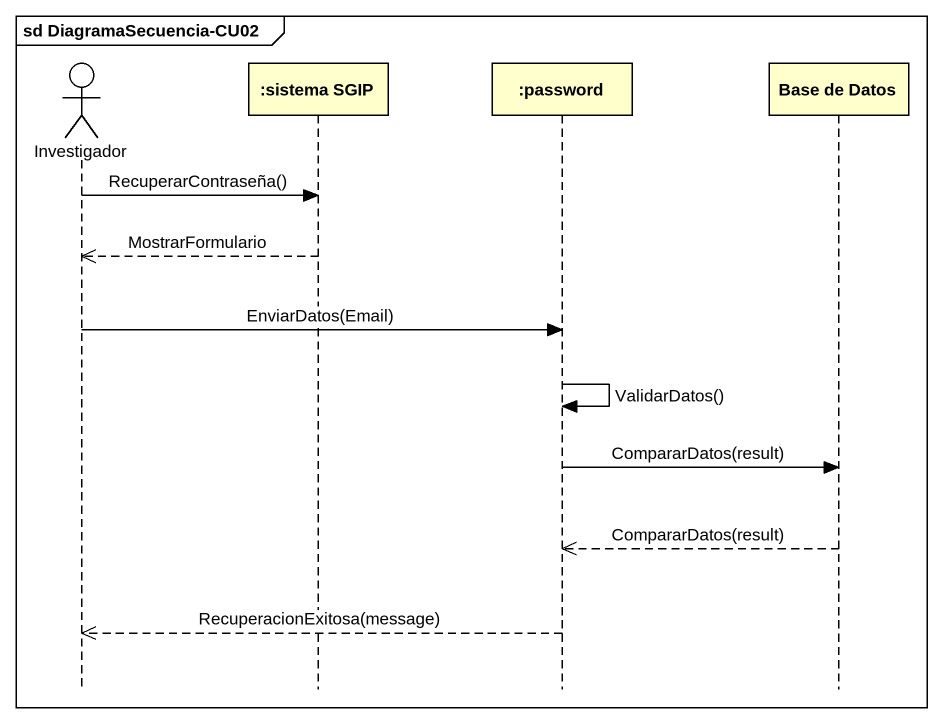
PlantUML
@startuml
mainframe sd DiagramaSecuencia-CU02
hide footbox
actor Investigador
participant ":sistema SGIP" as sistema_SGIP
participant ":password" as password
participant "Base de Datos" as Base_de_Datos

Investigador -> sistema_SGIP : RecuperarContraseña()
sistema_SGIP -->> Investigador : MostrarFormulario
Investigador -> password : EnviarDatos(Email)
password -> password : ValidarDatos()
password -> Base_de_Datos : CompararDatos(result)
Base_de_Datos -->> password : CompararDatos(result)
password -->> Investigador : RecuperacionExitosa(message)
@enduml
